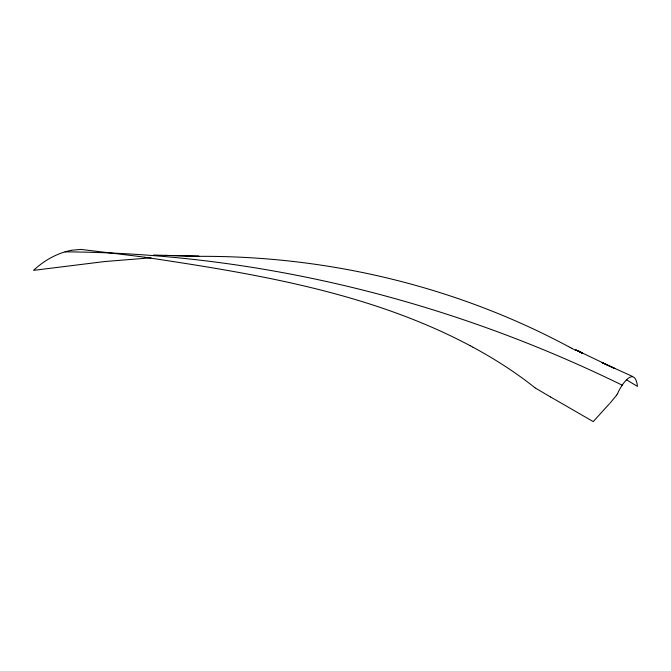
<?xml version="1.0" encoding="UTF-8"?>
<svg xmlns="http://www.w3.org/2000/svg" width="671" height="671" viewBox="0 0 671 671"><rect width="100%" height="100%" fill="white"/><g stroke="black" fill="none" stroke-linecap="round" stroke-linejoin="round"><path stroke-width="1.01" d="M617.689 393.399C621.229 384.676 634.883 364.915 637.45 386.379L626.756 379.954M617.614 393.55L616.934 394.741M616.8 394.959L609.998 403.196M609.352 403.825L593.223 421.606L555.051 399.53M71.227 250.333C57.027 253.101 44.051 260.533 33.55 270.363L104.668 261.547L151.034 257.798M71.671 250.241L80.998 249.419L138.545 256.381M185.607 256.523C318.046 253.588 451.44 283.976 568.362 346.504M164.731 255.399L199.069 256.28L153.491 255.047M65.053 251.86C257.966 253.017 449.335 300.499 622.361 385.255M138.645 256.397L144.751 257.245M144.919 257.27C255.936 273.877 369.914 292.447 470.228 345.724M632.384 376.372L601.996 362.6L614.888 368.58L576.339 350.111L581.732 352.795M575.248 349.599L580.927 352.384L577.966 350.883M578.243 351.017L582.336 353.105L579.19 351.461M578.788 351.269L582.134 353.005M470.279 345.758L472.812 347.117M569.813 347.276L568.731 346.697M570.165 347.469L571.071 347.955M571.432 348.148L572.338 348.635M572.698 348.828L573.411 349.222M472.954 347.192C494.67 358.993 515.655 372.288 534.955 387.771M574.67 349.901L574.133 349.608M575.919 350.589L575.383 350.296M550.488 396.955L535.081 387.872M550.581 397.014L554.355 399.136"/></g></svg>
